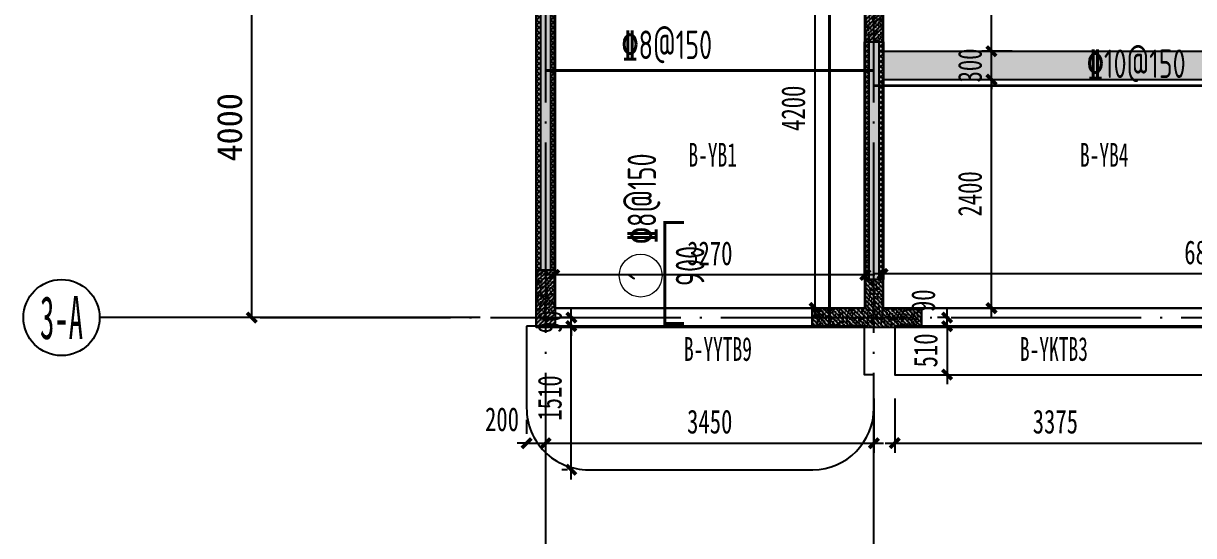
# Model space of a CAD drawing. Extents: x -3200779283 to -8106663, y 659664 to 1123462.
# Drawn here: x -8176190 to -8163890, y 839434 to 844817 of the extents above; entities that cross this region are included whole.
import ezdxf
from ezdxf.enums import TextEntityAlignment as Align

# ---------------------------------------------------------------- set-up
doc = ezdxf.new("R2010")
doc.units = 0
doc.header["$LTSCALE"] = 1000
doc.header["$MEASUREMENT"] = 0
for name, pattern in [('125-墙体$0$CONTINOUS', [0]), ('3#-轴线$0$DOTE', [2.42, 2, -0.2, 0.02, -0.2]), ('3#4#5#$0$DASH', [0.35, 0.25, -0.1]), ('DASH', [0.35, 0.25, -0.1])]:
    doc.linetypes.add(name, pattern=pattern)
doc.layers.get('Defpoints').update_dxf_attribs({"color": 30, "linetype": 'DASH'})
for name, color, linetype in [('125-墙体$0$S-WALL', 40, 'Continuous'), ('125-墙体$0$S-WALL-BEAM', 120, 'Continuous'), ('125-墙体$0$S-WALL-COLU', 252, '125-墙体$0$CONTINOUS'), ('125-墙体$0$S-WALL-COLU-HATC', 16, 'Continuous'), ('125-墙体$0$S-WALL-HATC', 253, 'Continuous'), ('3#-轴线$0$3#-轴号$0$A-ANNO-AXIS-CIRC', 3, 'Continuous'), ('3#-轴线$0$3#-轴号$0$A-ANNO-AXIS-TEXT', 7, 'Continuous'), ('3#-轴线$0$3#-轴号$0$A-ANNO-DIMS', 3, 'Continuous'), ('3#-轴线$0$A-ANNO-DOTE', 10, '3#-轴线$0$DOTE'), ('3#-轴线$0$AXIS_TEXT', 7, 'Continuous'), ('3#4#5#$0$PC-SLAB', 6, '3#4#5#$0$DASH'), ('3#4#5#$0$S-ANNO-TEXT', 7, 'Continuous'), ('3#4#5#$0$S-DIMS-SLAB', 120, 'Continuous'), ('3#4#5#$0$S-PC-FQ-WYQ', 4, 'Continuous'), ('3#4#5#$0$S-PC-SLAB', 6, 'Continuous'), ('3#4#5#$0$S-WALL-HATC', 253, 'Continuous'), ('DIM', 3, 'Continuous'), ('S-REIN', 1, 'Continuous'), ('S-REIN-TEXT', 7, 'Continuous')]:
    doc.layers.add(name, color=color, linetype=linetype)
doc.layers.add('提资不打印', color=2, linetype='Continuous', plot=False)
doc.layers.add('楼板正筋文字', color=7, linetype='Continuous', lineweight=18)
doc.styles.add('3#-轴线$0$3#-轴号$0$_TCH_AXIS', font='')
doc.styles.add('3#-轴线$0$3#-轴号$0$_TCH_DIM_T3', font='')
doc.styles.add('3#-轴线$0$COMPLEX', font='COMPLEX')
doc.styles.add('3#4#5#$0$外部参照 1$0$宋体', font='', dxfattribs={"width": 0.8})
doc.styles.add('3#4#5#$0$楷体', font='', dxfattribs={"width": 0.7})
doc.styles.add('FromPkpm', font='Pkpmeng', dxfattribs={"width": 0.7, "bigfont": 'Pkpmchn'})
doc.styles.add('TSSD_Dimension', font='tssdeng.shx', dxfattribs={"width": 0.7, "bigfont": 'hztxt.shx'})
doc.styles.get('3#-轴线$0$3#-轴号$0$_TCH_AXIS').set_extended_font_data('SimSun')
doc.styles.get('3#-轴线$0$3#-轴号$0$_TCH_DIM_T3').set_extended_font_data('SimSun')
doc.styles.get('3#4#5#$0$外部参照 1$0$宋体').set_extended_font_data('SimSun')
doc.styles.get('3#4#5#$0$楷体').set_extended_font_data('KaiTi_GB2312')
doc.dimstyles.new('3#-轴线$0$3#-轴号$0$_TCH_ARCH&&100', dxfattribs={"dimtxt": 264.345992, "dimasz": 100, "dimexe": 250, "dimexo": 300, "dimgap": 100, "dimtad": 1, "dimdec": 0, "dimzin": 0, "dimdsep": 46, "dimtxsty": '3#-轴线$0$3#-轴号$0$_TCH_DIM_T3', "dimblk": '3#-轴线$0$3#-轴号$0$_ArchTick', "dimcen": 0.09, "dimclrt": 7, "dimazin": 2, "dimtfac": 1, "dimtdec": 0, "dimtix": 1, "dimtmove": 2, "dimatfit": 3, "dimfxl": 100, "dimtolj": 1, "dimtzin": 0, "dimarcsym": 0})
doc.dimstyles.new('3#4#5#$0$TSSD_100_100', dxfattribs={"dimtxt": 250, "dimasz": 100, "dimexe": 100, "dimexo": 250, "dimgap": 100, "dimtad": 1, "dimdec": 0, "dimzin": 0, "dimdsep": 46, "dimtxsty": '3#4#5#$0$楷体', "dimblk": '3#4#5#$0$_ArchTick', "dimcen": 0, "dimdle": 100, "dimclrt": 7, "dimadec": 0, "dimazin": 0, "dimtfac": 1, "dimtdec": 0, "dimtix": 1, "dimtmove": 2, "dimatfit": 3, "dimfxl": 1, "dimtolj": 1, "dimtzin": 0, "dimarcsym": 0})

# ---------------------------------------------------------------- blocks, each defined once
blk = doc.blocks.new('ban')
at = {"layer": 'S-REIN', "const_width": 30}
blk.add_lwpolyline([(1453, -312), (1253, -312), (1253, 750), (1453, 750)], dxfattribs=at)
at = {"layer": 'S-REIN-TEXT', "lineweight": 18}
blk.add_circle((998, 191), 225, dxfattribs=at)
at = {"layer": '提资不打印', "color": 2, "const_width": 30}
for points in [[(2982, -318), (2982, 7650)], [(0, 2348), (3450, 2348)], [(3450, 2188), (10450, 2188)]]:
    blk.add_lwpolyline(points, dxfattribs=at)
at = {"layer": 'DIM', "color": 7, "style": 'TSSD_Dimension', "width": 0.7}
blk.add_text('900', height=300, rotation=90, dxfattribs=at).set_placement((1667, 82))
at = {"layer": 'S-REIN-TEXT', "lineweight": 25, "style": 'FromPkpm', "width": 0.7}
blk.add_text('%%1328@150', height=300, rotation=450, dxfattribs=at).set_placement((1161, 523))
at = {"layer": 'S-REIN-TEXT', "lineweight": 18, "style": 'FromPkpm', "width": 0.7}
blk.add_text('1', height=280, rotation=450, dxfattribs=at).set_placement((998, 191), align=Align.MIDDLE_CENTER)
at = {"layer": '提资不打印', "lineweight": 25, "style": 'FromPkpm', "width": 0.7}
for s, p in [('%%1328@150', (797, 2467)), ('%%13210@150', (5688, 2268))]:
    blk.add_text(s, height=300, dxfattribs=at).set_placement(p)
blk = doc.blocks.new('3#4#5#$0$B-YWQ15')
at = {"layer": '3#4#5#$0$S-PC-FQ-WYQ'}
h = blk.add_hatch(dxfattribs=at)
h.set_pattern_fill('ANSI37', color=256, scale=12, angle=90)
h.set_pattern_definition([(135, (-970766.46, 834939.808), (-26.9407684, -26.9407684), []), (225, (-970766.46, 834939.808), (26.9407684, -26.9407684), [])])
h.paths.add_polyline_path([(-108964, 319088), (-108914, 319088), (-108914, 321788), (-108964, 321788)])
h = blk.add_hatch(dxfattribs=at)
h.set_pattern_fill('ANSI37', color=256, scale=12, angle=90)
h.set_pattern_definition([(135, (-970616.46, 834939.808), (-26.9407684, -26.9407684), []), (225, (-970616.46, 834939.808), (26.9407684, -26.9407684), [])])
h.paths.add_polyline_path([(-108814, 319088), (-108764, 319088), (-108764, 321788), (-108814, 321788)])
for points in [[(-108964, 319088), (-108914, 319088), (-108914, 321788), (-108964, 321788)], [(-108964, 321788), (-108764, 321788), (-108764, 319088), (-108964, 319088)], [(-108814, 319088), (-108764, 319088), (-108764, 321788), (-108814, 321788)]]:
    blk.add_lwpolyline(points, close=True, dxfattribs=at)
blk = doc.blocks.new('3#4#5#$0$A$C53EF3948')
at = {"layer": '3#4#5#$0$S-PC-FQ-WYQ'}
h = blk.add_hatch(dxfattribs=at)
h.set_pattern_fill('ANSI37', color=256, scale=12, angle=90)
h.set_pattern_definition([(135, (-858352.64, 504101.34), (-26.9407684, -26.9407684), []), (225, (-858352.64, 504101.34), (26.9407684, -26.9407684), [])])
h.paths.add_polyline_path([(3450, -10800), (3500, -10800), (3500, -8300), (3450, -8300)])
h = blk.add_hatch(dxfattribs=at)
h.set_pattern_fill('ANSI37', color=256, scale=12, angle=90)
h.set_pattern_definition([(135, (-858202.64, 504101.34), (-26.9407684, -26.9407684), []), (225, (-858202.64, 504101.34), (26.9407684, -26.9407684), [])])
h.paths.add_polyline_path([(3600, -10800), (3650, -10800), (3650, -8300), (3600, -8300)])
for points in [[(3450, -10800), (3500, -10800), (3500, -8300), (3450, -8300)], [(3450, -8300), (3650, -8300), (3650, -10800), (3450, -10800)], [(3600, -10800), (3650, -10800), (3650, -8300), (3600, -8300)]]:
    blk.add_lwpolyline(points, close=True, dxfattribs=at)
blk.add_blockref('3#4#5#$0$B-YWQ15', (108964, -329788), dxfattribs=at)
blk = doc.blocks.new('3#4#5#$0$ban111')
at = {"layer": '3#4#5#$0$S-WALL-HATC', "ltscale": 100}
h = blk.add_hatch(dxfattribs=at)
h.set_pattern_fill('AR-CONC', color=256, scale=25, angle=-270, style=0)
h.set_pattern_definition([(140, (-37341047970.12, -2020437059.28), (15.68803374565, 179.3150456502), [18.75, -206.25]), (85, (-37341047970.12, -2020437059.28), (-188.048033425, -34.68783340325), [15, -165]), (190.4514, (-37341047968.81, -2020437044.34), (-172.3598855152, 144.6273454285), [15.9350475, -175.285528]), (136.1842, (-37341048020.12, -2020437059.28), (41.3797535823, 266.8102621564), [28.125, -309.375]), (186.6356, (-37341048016.67, -2020437037.05), (-243.5294677251, 233.6656763872), [23.902572, -262.92825]), (81.1842, (-37341048020.12, -2020437059.28), (-243.5296502313, 233.6654862834), [22.5, -247.5]), (111, (-37341048007.62, -2020437034.28), (100.65472266633, 149.2267630296), [18.75, -206.25]), (56, (-37341048007.62, -2020437034.28), (-181.2875112617, 60.8288329804), [15, -165]), (161.4514, (-37341047999.23, -2020437021.84), (-80.6326241775, 210.0556571454), [15.9350475, -175.285528]), (127.5, (-37341047970.12, -2020437059.28), (-83.22346345783, 3.03996382932), [0, -163, 0, -167.5, 0, -165.625]), (97.5, (-37341047970.12, -2020437059.28), (-98.6029279706, 65.76738436054), [0, -95.5, 0, -159.25, 0, -63.125]), (57.5, (-37341047970.12, -2020437115.03), (5.6387179336, 133.4556090431), [0, -62.5, 0, -195, 0, -258.75]), (47.5, (-37341047970.12, -2020437140.03), (-25.02624558308, 145.7965423356), [0, -81.25, 0, -129.5, 0, -183.75])])
h.paths.add_polyline_path([(-228282, 404475), (-228282, 404775), (-221482, 404775), (-221482, 404475)])
at = {"layer": '3#4#5#$0$S-PC-SLAB'}
blk.add_lwpolyline([(-228292, 407075), (-228292, 404775), (-221472, 404775), (-221472, 405875), (-222672, 405875), (-222672, 407075), (-228292, 407075)], dxfattribs=at)
for points in [[(-231742, 402075), (-228472, 402075), (-228472, 406275), (-231742, 406275)], [(-228292, 402075), (-221472, 402075), (-221472, 404475), (-228292, 404475)]]:
    blk.add_lwpolyline(points, close=True, dxfattribs=at)
at = {"layer": '3#4#5#$0$S-WALL-HATC', "ltscale": 100}
blk.add_lwpolyline([(-228282, 404475), (-228282, 404775), (-221482, 404775), (-221482, 404475)], close=True, dxfattribs=at)
blk = doc.blocks.new('3#4#5#$0$_ArchTick')
at = {"color": 0, "linetype": 'ByBlock', "const_width": 0.4}
blk.add_lwpolyline([(-0.5, -0.5), (0.5, 0.5)], dxfattribs=at)
blk = doc.blocks.new('*D830')
at = {"layer": '3#4#5#$0$S-DIMS-SLAB', "color": 0, "lineweight": -2, "transparency": 16777216}
for p, q in [((150537, 155291), (150537, 154934)), ((157357, 155291), (157357, 154934)), ((157457, 155034), (150437, 155034))]:
    blk.add_line(p, q, dxfattribs=at)
at = {"layer": 'Defpoints', "color": 0, "transparency": 16777216}
for p in [(150537, 155541), (157357, 155541), (150537, 155034)]:
    blk.add_point(p, dxfattribs=at)
at = {"layer": '3#4#5#$0$S-DIMS-SLAB', "color": 0, "lineweight": -2, "transparency": 16777216, "xscale": 100, "yscale": 100, "zscale": 100, "rotation": 180}
blk.add_blockref('3#4#5#$0$_ArchTick', (150537, 155034), dxfattribs=at)
at = {"layer": '3#4#5#$0$S-DIMS-SLAB', "color": 0, "lineweight": -2, "transparency": 16777216, "xscale": 100, "yscale": 100, "zscale": 100}
blk.add_blockref('3#4#5#$0$_ArchTick', (157357, 155034), dxfattribs=at)
at = {"layer": '3#4#5#$0$S-DIMS-SLAB', "color": 7, "transparency": 16777216, "insert": (153947, 155259), "char_height": 250, "attachment_point": 5, "style": '3#4#5#$0$楷体'}
blk.add_mtext('\\A1;6820', dxfattribs=at)
blk = doc.blocks.new('*D831')
at = {"layer": '3#4#5#$0$S-DIMS-SLAB', "color": 0, "lineweight": -2, "transparency": 16777216}
for p, q in [((151900, 157075), (151582, 157075)), ((151682, 154575), (151682, 157175)), ((151900, 154675), (151582, 154675))]:
    blk.add_line(p, q, dxfattribs=at)
at = {"layer": 'Defpoints', "color": 0, "transparency": 16777216}
for p in [(151682, 157075), (152150, 157075), (152150, 154675)]:
    blk.add_point(p, dxfattribs=at)
at = {"layer": '3#4#5#$0$S-DIMS-SLAB', "color": 0, "lineweight": -2, "transparency": 16777216, "xscale": 100, "yscale": 100, "zscale": 100}
for p, rotation in [((151682, 157075), 90), ((151682, 154675), 270)]:
    blk.add_blockref('3#4#5#$0$_ArchTick', p, dxfattribs=dict(at, rotation=rotation))
at = {"layer": '3#4#5#$0$S-DIMS-SLAB', "color": 7, "transparency": 16777216, "insert": (151457, 155875), "char_height": 250, "attachment_point": 5, "rotation": 90, "style": '3#4#5#$0$楷体'}
blk.add_mtext('\\A1;2400', dxfattribs=at)
blk = doc.blocks.new('*D832')
at = {"layer": '3#4#5#$0$S-DIMS-SLAB', "color": 0, "lineweight": -2, "transparency": 16777216}
for p, q in [((151682, 157375), (151682, 157475)), ((151900, 157375), (151582, 157375)), ((151682, 157075), (151682, 157375)), ((151900, 157075), (151582, 157075)), ((151682, 157075), (151682, 156975))]:
    blk.add_line(p, q, dxfattribs=at)
at = {"layer": 'Defpoints', "color": 0, "transparency": 16777216}
for p in [(151682, 157375), (152150, 157375), (152150, 157075)]:
    blk.add_point(p, dxfattribs=at)
at = {"layer": '3#4#5#$0$S-DIMS-SLAB', "color": 0, "lineweight": -2, "transparency": 16777216, "xscale": 100, "yscale": 100, "zscale": 100}
for p, rotation in [((151682, 157375), 270), ((151682, 157075), 90)]:
    blk.add_blockref('3#4#5#$0$_ArchTick', p, dxfattribs=dict(at, rotation=rotation))
at = {"layer": '3#4#5#$0$S-DIMS-SLAB', "color": 7, "transparency": 16777216, "insert": (151457, 157225), "char_height": 250, "attachment_point": 5, "rotation": 90, "style": '3#4#5#$0$楷体'}
blk.add_mtext('\\A1;300', dxfattribs=at)
blk = doc.blocks.new('*D833')
at = {"layer": '3#4#5#$0$S-DIMS-SLAB', "color": 0, "lineweight": -2, "transparency": 16777216}
for p, q in [((151682, 157275), (151682, 159775)), ((151900, 159675), (151582, 159675)), ((151900, 157375), (151582, 157375))]:
    blk.add_line(p, q, dxfattribs=at)
at = {"layer": 'Defpoints', "color": 0, "transparency": 16777216}
for p in [(151682, 159675), (152150, 159675), (152150, 157375)]:
    blk.add_point(p, dxfattribs=at)
at = {"layer": '3#4#5#$0$S-DIMS-SLAB', "color": 0, "lineweight": -2, "transparency": 16777216, "xscale": 100, "yscale": 100, "zscale": 100}
for p, rotation in [((151682, 159675), 90), ((151682, 157375), 270)]:
    blk.add_blockref('3#4#5#$0$_ArchTick', p, dxfattribs=dict(at, rotation=rotation))
at = {"layer": '3#4#5#$0$S-DIMS-SLAB', "color": 7, "transparency": 16777216, "insert": (151457, 158525), "char_height": 250, "attachment_point": 5, "rotation": 90, "style": '3#4#5#$0$楷体'}
blk.add_mtext('\\A1;2300', dxfattribs=at)
blk = doc.blocks.new('*D836')
at = {"layer": '3#4#5#$0$S-DIMS-SLAB', "color": 0, "lineweight": -2, "transparency": 16777216}
for p, q in [((147087, 155282), (147087, 154924)), ((150357, 155282), (150357, 154924)), ((150457, 155024), (146987, 155024))]:
    blk.add_line(p, q, dxfattribs=at)
at = {"layer": 'Defpoints', "color": 0, "transparency": 16777216}
for p in [(147087, 155532), (150357, 155532), (147087, 155024)]:
    blk.add_point(p, dxfattribs=at)
at = {"layer": '3#4#5#$0$S-DIMS-SLAB', "color": 0, "lineweight": -2, "transparency": 16777216, "xscale": 100, "yscale": 100, "zscale": 100, "rotation": 180}
blk.add_blockref('3#4#5#$0$_ArchTick', (147087, 155024), dxfattribs=at)
at = {"layer": '3#4#5#$0$S-DIMS-SLAB', "color": 0, "lineweight": -2, "transparency": 16777216, "xscale": 100, "yscale": 100, "zscale": 100}
blk.add_blockref('3#4#5#$0$_ArchTick', (150357, 155024), dxfattribs=at)
at = {"layer": '3#4#5#$0$S-DIMS-SLAB', "color": 7, "transparency": 16777216, "insert": (148722, 155249), "char_height": 250, "attachment_point": 5, "style": '3#4#5#$0$楷体'}
blk.add_mtext('\\A1;3270', dxfattribs=at)
blk = doc.blocks.new('*D841')
at = {"layer": '3#4#5#$0$S-DIMS-SLAB', "color": 0, "lineweight": -2, "transparency": 16777216}
for p, q in [((149825, 158975), (149825, 154575)), ((150107, 158875), (149725, 158875)), ((150107, 154675), (149725, 154675))]:
    blk.add_line(p, q, dxfattribs=at)
at = {"layer": 'Defpoints', "color": 0, "transparency": 16777216}
for p in [(150357, 158875), (149825, 154675), (150357, 154675)]:
    blk.add_point(p, dxfattribs=at)
at = {"layer": '3#4#5#$0$S-DIMS-SLAB', "color": 0, "lineweight": -2, "transparency": 16777216, "xscale": 100, "yscale": 100, "zscale": 100}
for p, rotation in [((149825, 158875), 90), ((149825, 154675), 270)]:
    blk.add_blockref('3#4#5#$0$_ArchTick', p, dxfattribs=dict(at, rotation=rotation))
at = {"layer": '3#4#5#$0$S-DIMS-SLAB', "color": 7, "transparency": 16777216, "insert": (149600, 156775), "char_height": 250, "attachment_point": 5, "rotation": 90, "style": '3#4#5#$0$楷体'}
blk.add_mtext('\\A1;4200', dxfattribs=at)
blk = doc.blocks.new('*D1040')
at = {"layer": '3#4#5#$0$S-DIMS-SLAB', "color": 0, "lineweight": -2, "transparency": 16777216}
for p, q in [((147943, 153725), (147943, 153155)), ((151318, 153725), (151318, 153155)), ((147843, 153255), (151418, 153255))]:
    blk.add_line(p, q, dxfattribs=at)
at = {"layer": 'Defpoints', "color": 0, "transparency": 16777216}
for p in [(147943, 153975), (151318, 153975), (151318, 153255)]:
    blk.add_point(p, dxfattribs=at)
at = {"layer": '3#4#5#$0$S-DIMS-SLAB', "color": 0, "lineweight": -2, "transparency": 16777216, "xscale": 100, "yscale": 100, "zscale": 100, "rotation": 180}
blk.add_blockref('3#4#5#$0$_ArchTick', (147943, 153255), dxfattribs=at)
at = {"layer": '3#4#5#$0$S-DIMS-SLAB', "color": 0, "lineweight": -2, "transparency": 16777216, "xscale": 100, "yscale": 100, "zscale": 100}
blk.add_blockref('3#4#5#$0$_ArchTick', (151318, 153255), dxfattribs=at)
at = {"layer": '3#4#5#$0$S-DIMS-SLAB', "color": 7, "transparency": 16777216, "insert": (149631, 153480), "char_height": 250, "attachment_point": 5, "style": '3#4#5#$0$楷体'}
blk.add_mtext('\\A1;3375', dxfattribs=at)
blk = doc.blocks.new('*D1041')
at = {"layer": '3#4#5#$0$S-DIMS-SLAB', "color": 0, "lineweight": -2, "transparency": 16777216}
for p, q in [((148193, 154485), (148593, 154485)), ((148493, 154485), (148493, 154585)), ((148493, 154485), (148493, 153975)), ((148193, 153975), (148593, 153975)), ((148493, 153975), (148493, 153875))]:
    blk.add_line(p, q, dxfattribs=at)
at = {"layer": 'Defpoints', "color": 0, "transparency": 16777216}
for p in [(147943, 154485), (147943, 153975), (148493, 153975)]:
    blk.add_point(p, dxfattribs=at)
at = {"layer": '3#4#5#$0$S-DIMS-SLAB', "color": 0, "lineweight": -2, "transparency": 16777216, "xscale": 100, "yscale": 100, "zscale": 100}
for p, rotation in [((148493, 154485), 270), ((148493, 153975), 90)]:
    blk.add_blockref('3#4#5#$0$_ArchTick', p, dxfattribs=dict(at, rotation=rotation))
at = {"layer": '3#4#5#$0$S-DIMS-SLAB', "color": 7, "transparency": 16777216, "insert": (148268, 154230), "char_height": 250, "attachment_point": 5, "rotation": 90, "style": '3#4#5#$0$楷体'}
blk.add_mtext('\\A1;510', dxfattribs=at)
blk = doc.blocks.new('*D1050')
at = {"layer": '3#4#5#$0$S-DIMS-SLAB', "color": 0, "lineweight": -2, "transparency": 16777216}
for p, q in [((144273, 153725), (144273, 153155)), ((147724, 153725), (147724, 153155)), ((144173, 153255), (147824, 153255))]:
    blk.add_line(p, q, dxfattribs=at)
at = {"layer": 'Defpoints', "color": 0, "transparency": 16777216}
for p in [(144273, 153975), (147724, 153975), (147724, 153255)]:
    blk.add_point(p, dxfattribs=at)
at = {"layer": '3#4#5#$0$S-DIMS-SLAB', "color": 0, "lineweight": -2, "transparency": 16777216, "xscale": 100, "yscale": 100, "zscale": 100, "rotation": 180}
blk.add_blockref('3#4#5#$0$_ArchTick', (144273, 153255), dxfattribs=at)
at = {"layer": '3#4#5#$0$S-DIMS-SLAB', "color": 0, "lineweight": -2, "transparency": 16777216, "xscale": 100, "yscale": 100, "zscale": 100}
blk.add_blockref('3#4#5#$0$_ArchTick', (147724, 153255), dxfattribs=at)
at = {"layer": '3#4#5#$0$S-DIMS-SLAB', "color": 7, "transparency": 16777216, "insert": (145998, 153480), "char_height": 250, "attachment_point": 5, "style": '3#4#5#$0$楷体'}
blk.add_mtext('\\A1;3450', dxfattribs=at)
blk = doc.blocks.new('*D1051')
at = {"layer": '3#4#5#$0$S-DIMS-SLAB', "color": 0, "lineweight": -2, "transparency": 16777216}
for p, q in [((144502, 154485), (144443, 154485)), ((144543, 152875), (144543, 154585)), ((144503, 152975), (144443, 152975))]:
    blk.add_line(p, q, dxfattribs=at)
at = {"layer": 'Defpoints', "color": 0, "transparency": 16777216}
for p in [(144543, 154485), (144752, 154485), (144753, 152975)]:
    blk.add_point(p, dxfattribs=at)
at = {"layer": '3#4#5#$0$S-DIMS-SLAB', "color": 0, "lineweight": -2, "transparency": 16777216, "xscale": 100, "yscale": 100, "zscale": 100}
for p, rotation in [((144543, 154485), 90), ((144543, 152975), 270)]:
    blk.add_blockref('3#4#5#$0$_ArchTick', p, dxfattribs=dict(at, rotation=rotation))
at = {"layer": '3#4#5#$0$S-DIMS-SLAB', "color": 7, "transparency": 16777216, "insert": (144318, 153730), "char_height": 250, "attachment_point": 5, "rotation": 90, "style": '3#4#5#$0$楷体'}
blk.add_mtext('\\A1;1510', dxfattribs=at)
blk = doc.blocks.new('*D1059')
at = {"layer": '3#4#5#$0$S-DIMS-SLAB', "color": 0, "lineweight": -2, "transparency": 16777216}
for p, q in [((144073, 153501), (144073, 153355)), ((144273, 153501), (144273, 153355)), ((144073, 153255), (143973, 153255)), ((144073, 153255), (144273, 153255)), ((144273, 153255), (144373, 153255))]:
    blk.add_line(p, q, dxfattribs=at)
at = {"layer": 'Defpoints', "color": 0, "transparency": 16777216}
for p in [(144273, 153255), (144073, 153251), (144273, 153251)]:
    blk.add_point(p, dxfattribs=at)
at = {"layer": '3#4#5#$0$S-DIMS-SLAB', "color": 0, "lineweight": -2, "transparency": 16777216, "xscale": 100, "yscale": 100, "zscale": 100}
blk.add_blockref('3#4#5#$0$_ArchTick', (144073, 153255), dxfattribs=at)
at = {"layer": '3#4#5#$0$S-DIMS-SLAB', "color": 0, "lineweight": -2, "transparency": 16777216, "xscale": 100, "yscale": 100, "zscale": 100, "rotation": 180}
blk.add_blockref('3#4#5#$0$_ArchTick', (144273, 153255), dxfattribs=at)
at = {"layer": '3#4#5#$0$S-DIMS-SLAB', "color": 7, "transparency": 16777216, "insert": (143815, 153505), "char_height": 250, "attachment_point": 5, "style": '3#4#5#$0$楷体'}
blk.add_mtext('\\A1;200', dxfattribs=at)
blk = doc.blocks.new('*D1063')
at = {"layer": '3#4#5#$0$S-DIMS-SLAB', "color": 0, "lineweight": -2, "transparency": 16777216}
for p, q in [((148493, 154575), (148493, 154675)), ((148513, 154575), (148393, 154575)), ((148513, 154485), (148393, 154485)), ((148493, 154485), (148493, 154575)), ((148493, 154485), (148493, 154385))]:
    blk.add_line(p, q, dxfattribs=at)
at = {"layer": 'Defpoints', "color": 0, "transparency": 16777216}
for p in [(148493, 154575), (148763, 154575), (148763, 154485)]:
    blk.add_point(p, dxfattribs=at)
at = {"layer": '3#4#5#$0$S-DIMS-SLAB', "color": 0, "lineweight": -2, "transparency": 16777216, "xscale": 100, "yscale": 100, "zscale": 100}
for p, rotation in [((148493, 154575), 270), ((148493, 154485), 90)]:
    blk.add_blockref('3#4#5#$0$_ArchTick', p, dxfattribs=dict(at, rotation=rotation))
at = {"layer": '3#4#5#$0$S-DIMS-SLAB', "color": 7, "transparency": 16777216, "insert": (148243, 154752), "char_height": 250, "attachment_point": 5, "rotation": 90, "style": '3#4#5#$0$楷体'}
blk.add_mtext('\\A1;90', dxfattribs=at)
blk = doc.blocks.new('*D1064')
at = {"layer": '3#4#5#$0$S-DIMS-SLAB', "color": 0, "lineweight": -2, "transparency": 16777216}
for p, q in [((144543, 154575), (144543, 154675)), ((144563, 154575), (144443, 154575)), ((144563, 154485), (144443, 154485)), ((144543, 154485), (144543, 154575)), ((144543, 154485), (144543, 154385))]:
    blk.add_line(p, q, dxfattribs=at)
at = {"layer": 'Defpoints', "color": 0, "transparency": 16777216}
for p in [(144543, 154575), (144813, 154575), (144813, 154485)]:
    blk.add_point(p, dxfattribs=at)
at = {"layer": '3#4#5#$0$S-DIMS-SLAB', "color": 0, "lineweight": -2, "transparency": 16777216, "xscale": 100, "yscale": 100, "zscale": 100}
for p, rotation in [((144543, 154575), 270), ((144543, 154485), 90)]:
    blk.add_blockref('3#4#5#$0$_ArchTick', p, dxfattribs=dict(at, rotation=rotation))
at = {"layer": '3#4#5#$0$S-DIMS-SLAB', "color": 7, "transparency": 16777216, "insert": (144318, 154530), "char_height": 250, "attachment_point": 5, "rotation": 90, "style": '3#4#5#$0$楷体'}
blk.add_mtext('\\A1;90', dxfattribs=at)
blk = doc.blocks.new('125-墙体')
at = {"layer": '125-墙体$0$S-WALL-COLU-HATC'}
h = blk.add_hatch(dxfattribs=at)
h.set_pattern_fill('AR-CONC', color=256, scale=10)
h.set_pattern_definition([(50, (15787.076, -245457.834), (71.726018, -6.275213), [7.5, -82.5]), (355, (15787.076, -245457.83), (-13.875133, 75.219213), [6, -66]), (100.4514, (15793.05, -245458.36), (57.850938, 68.943954), [6.37402, -70.114211]), (46.1842, (15787.08, -245437.83), (106.724105, -16.5519), [11.25, -123.75]), (96.6356, (15795.97, -245439.21), (93.46627, 97.411787), [9.56103, -105.1713]), (351.1842, (15787.08, -245437.83), (93.466195, 97.41186), [9, -99]), (21, (15797.076, -245442.834), (59.690705, -40.261889), [7.5, -82.5]), (326, (15797.076, -245442.83), (24.331533, 72.515005), [6, -66]), (71.4514, (15802.05, -245446.19), (84.022263, 32.25305), [6.37402, -70.114211]), (37.5, (15787.076, -245457.834), (1.2159855, 33.2893854), [0, -65.2, 0, -67, 0, -66.25]), (7.5, (15787.076, -245457.834), (26.306954, 39.441171), [0, -38.2, 0, -63.7, 0, -25.25]), (327.5, (15764.776, -245457.834), (53.3822436, -2.2554872), [0, -25, 0, -78, 0, -103.5]), (317.5, (15754.776, -245457.834), (58.318617, 10.010498), [0, -32.5, 0, -51.8, 0, -73.5])])
h.paths.add_polyline_path([(3550, -7800), (3350, -7800), (3350, -8200), (3550, -8200)])
h = blk.add_hatch(dxfattribs=at)
h.set_pattern_fill('ANSI31', color=256, scale=250, style=0)
h.set_pattern_definition([(45, (15787.076, -245457.834), (-22.097087, 22.097087), [])])
h.paths.add_polyline_path([(3550, -7800), (3350, -7800), (3350, -8200), (3550, -8200)])
h = blk.add_hatch(dxfattribs=at)
h.set_pattern_fill('AR-CONC', color=256, scale=10)
h.set_pattern_definition([(50, (295941.93, -248457.834), (71.726018, -6.2752135), [7.5, -82.5]), (355, (295941.93, -248457.83), (-13.875133, 75.219213), [6, -66]), (100.4514, (295947.91, -248458.36), (57.850938, 68.943954), [6.374019, -70.114211]), (46.1842, (295941.93, -248437.83), (106.724105, -16.551901), [11.25, -123.75]), (96.6356, (295950.82, -248439.21), (93.46627, 97.411787), [9.56103, -105.1713]), (351.1842, (295941.93, -248437.83), (93.466195, 97.41186), [9, -99]), (21, (295951.93, -248442.834), (59.690705, -40.261889), [7.5, -82.5]), (326, (295951.93, -248442.83), (24.331533, 72.515005), [6, -66]), (71.4514, (295956.905, -248446.19), (84.022263, 32.25305), [6.374019, -70.114211]), (37.5, (295941.93, -248457.834), (1.2159855, 33.2893854), [0, -65.2, 0, -67, 0, -66.25]), (7.5, (295941.93, -248457.834), (26.3069537, 39.4411712), [0, -38.2, 0, -63.7, 0, -25.25]), (327.5, (295919.63, -248457.834), (53.3822436, -2.2554872), [0, -25, 0, -78, 0, -103.5]), (317.5, (295909.63, -248457.834), (58.318617, 10.010498), [0, -32.5, 0, -51.8, 0, -73.5])])
h.paths.add_polyline_path([(-100, -10600), (100, -10600), (100, -11200), (-100, -11200)])
h = blk.add_hatch(dxfattribs=at)
h.set_pattern_fill('ANSI31', color=256, scale=250, style=0)
h.set_pattern_definition([(45, (295941.93, -248457.834), (-22.097087, 22.097087), [])])
h.paths.add_polyline_path([(100, -10600), (-100, -10600), (-100, -11200), (100, -11200)])
h = blk.add_hatch(dxfattribs=at)
h.set_pattern_fill('AR-CONC', color=256, scale=10, angle=90)
h.set_pattern_definition([(140, (245486.99, 4537.05), (6.275213, 71.726018), [7.5, -82.5]), (85, (245486.99, 4537.05), (-75.219213, -13.875133), [6, -66]), (190.4514, (245487.51, 4543.03), (-68.943954, 57.850938), [6.37402, -70.114211]), (136.1842, (245466.99, 4537.05), (16.5519, 106.724105), [11.25, -123.75]), (186.6356, (245468.37, 4545.95), (-97.411787, 93.46627), [9.56103, -105.1713]), (81.1842, (245466.99, 4537.05), (-97.41186, 93.466195), [9, -99]), (111, (245471.99, 4547.05), (40.261889, 59.690705), [7.5, -82.5]), (56, (245471.99, 4547.05), (-72.515005, 24.331533), [6, -66]), (161.4514, (245475.345, 4552.03), (-32.25305, 84.022263), [6.37402, -70.114211]), (127.5, (245486.99, 4537.052), (-33.2893854, 1.2159855), [0, -65.2, 0, -67, 0, -66.25]), (97.5, (245486.99, 4537.052), (-39.441171, 26.306954), [0, -38.2, 0, -63.7, 0, -25.25]), (57.5, (245486.99, 4514.752), (2.2554872, 53.3822436), [0, -25, 0, -78, 0, -103.5]), (47.5, (245486.99, 4504.752), (-10.010498, 58.318617), [0, -32.5, 0, -51.8, 0, -73.5])])
h.paths.add_polyline_path([(3350, -11000), (2800, -11000), (2800, -11200), (3550, -11200), (3950, -11200), (3950, -11000), (3550, -11000), (3550, -10700), (3350, -10700)])
h = blk.add_hatch(dxfattribs=at)
h.set_pattern_fill('ANSI31', color=256, scale=250, angle=90, style=0)
h.set_pattern_definition([(135, (245486.99, 4537.052), (-22.097087, -22.097087), [])])
h.paths.add_polyline_path([(3350, -11000), (2800, -11000), (2800, -11200), (3550, -11200), (3950, -11200), (3950, -11000), (3550, -11000), (3550, -10700), (3350, -10700)])
at = {"layer": '125-墙体$0$S-WALL-HATC'}
for points in [[(100, -6100), (-100, -6100), (-100, -11200), (100, -11200)], [(3550, -11000), (3550, -7800), (3350, -7800), (3350, -11000), (3450, -11067)], [(2800, -11200), (3450, -11200), (3450, -11067), (3350, -11000), (2800, -11000)], [(3450, -11067), (3450, -11200), (3950, -11200), (3950, -11000), (3550, -11000)]]:
    blk.add_hatch(color=256, dxfattribs=at).paths.add_polyline_path(points)
at = {"layer": '125-墙体$0$S-WALL'}
for p, q in [((-100, -6100), (-100, -11200)), ((100, -6100), (100, -11000)), ((3350, -7800), (3350, -11000)), ((3550, -11000), (3550, -7800)), ((100, -11000), (100, -11000)), ((100, -11000), (100, -11200)), ((2800, -11000), (3350, -11000)), ((2800, -11000), (2800, -11200)), ((3550, -11000), (3950, -11000)), ((3950, -11000), (3950, -11200)), ((-100, -11200), (100, -11200)), ((2800, -11200), (3450, -11200)), ((3450, -11200), (3950, -11200))]:
    blk.add_line(p, q, dxfattribs=at)
at = {"layer": '125-墙体$0$S-WALL-BEAM'}
for points in [[(100, -11000), (100, -11200), (2800, -11200), (2800, -11000)], [(3950, -11000), (3950, -11200), (6950, -11200), (6950, -11000)]]:
    blk.add_lwpolyline(points, close=True, dxfattribs=at)
at = {"layer": '125-墙体$0$S-WALL-COLU', "lineweight": -2}
for points in [[(3550, -7800), (3350, -7800), (3350, -8200), (3550, -8200)], [(-100, -10600), (100, -10600), (100, -11200), (-100, -11200)]]:
    blk.add_lwpolyline(points, close=True, dxfattribs=at)
at = {"layer": '125-墙体$0$S-WALL-COLU', "linetype": 'ByBlock'}
blk.add_lwpolyline([(3350, -11000), (2800, -11000), (2800, -11200), (3550, -11200), (3950, -11200), (3950, -11000), (3550, -11000), (3550, -10700), (3350, -10700), (3350, -11000)], dxfattribs=at)
blk = doc.blocks.new('3#-轴线$0$_AXISO')
blk.add_circle((0, 0), 0.5)
at = {"layer": '3#-轴线$0$AXIS_TEXT', "style": '3#-轴线$0$COMPLEX', "width": 1.041667}
blk.add_attdef('A', text='', height=0.56, dxfattribs=at).set_placement((-0.25, -0.28), (0.25, -0.28), align=Align.FIT)
blk = doc.blocks.new('3#-轴线$0$3#-轴号$0$_ArchTick')
at = {"color": 0, "linetype": 'ByBlock', "const_width": 0.4}
blk.add_lwpolyline([(-0.5, -0.5), (0.5, 0.5)], dxfattribs=at)
blk = doc.blocks.new('*D383')
at = {"layer": '3#-轴线$0$3#-轴号$0$A-ANNO-DIMS', "color": 0, "lineweight": -2, "transparency": 16777216}
for p, q in [((-2589, -7100), (-3339, -7100)), ((-3089, -11100), (-3089, -7100)), ((-2589, -11100), (-3339, -11100))]:
    blk.add_line(p, q, dxfattribs=at)
at = {"layer": 'Defpoints', "color": 0, "transparency": 16777216}
for p in [(-3089, -7100), (-2289, -7100), (-2289, -11100)]:
    blk.add_point(p, dxfattribs=at)
at = {"layer": '3#-轴线$0$3#-轴号$0$A-ANNO-DIMS', "color": 0, "lineweight": -2, "transparency": 16777216, "xscale": 100, "yscale": 100, "zscale": 100}
for p, rotation in [((-3089, -7100), 90), ((-3089, -11100), 270)]:
    blk.add_blockref('3#-轴线$0$3#-轴号$0$_ArchTick', p, dxfattribs=dict(at, rotation=rotation))
at = {"layer": '3#-轴线$0$3#-轴号$0$A-ANNO-DIMS', "color": 7, "transparency": 16777216, "insert": (-3322, -9100), "char_height": 264.3, "attachment_point": 5, "rotation": 90, "style": '3#-轴线$0$3#-轴号$0$_TCH_DIM_T3'}
blk.add_mtext('\\A1;4000', dxfattribs=at)
blk = doc.blocks.new('3#4#5#$0$5#')
at = {"layer": '3#4#5#$0$S-ANNO-TEXT'}
blk.add_blockref('3#4#5#$0$ban111', (378828.8, -247399.9), dxfattribs=at)
at = {"layer": '3#4#5#$0$PC-SLAB', "linetype": 'ByBlock', "style": '3#4#5#$0$外部参照 1$0$宋体', "width": 0.6}
for s, p in [('B-YB1', (148752.1, 156286.2)), ('B-YB4', (152867.8, 156285.3))]:
    blk.add_text(s, height=250, dxfattribs=at).set_placement(p, align=Align.MIDDLE)
at = {"layer": '3#4#5#$0$S-DIMS-SLAB'}
for base, p1, p2, angle, picture, middle in [((151682.3, 159675.1), (152150, 157375.1), (152150, 159675.1), 90, '*D833', (151457.3, 158525.1)), ((149824.9, 154675.1), (150357, 158875.1), (150357, 154675.1), 90, '*D841', (149599.9, 156775.1)), ((151682.3, 157375.1), (152150, 157075.1), (152150, 157375.1), 90, '*D832', (151457.3, 157225.1)), ((151682.3, 157075.1), (152150, 154675.1), (152150, 157075.1), 90, '*D831', (151457.3, 155875.1)), ((147087, 155024.2), (150357, 155531.9), (147087, 155531.9), 180, '*D836', (148722, 155249.2)), ((150536.8, 155033.5), (157356.8, 155541.2), (150536.8, 155541.2), 180, '*D830', (153946.8, 155258.5))]:
    dim = blk.add_linear_dim(base=base, p1=p1, p2=p2, angle=angle, dimstyle='3#4#5#$0$TSSD_100_100', dxfattribs=at)
    dim.commit()
    dim.dimension.update_dxf_attribs({"geometry": picture, "text_midpoint": middle})
blk = doc.blocks.new('3#4#5#$0$3#奇数层顶悬挑板')
at = {"layer": '3#4#5#$0$S-PC-SLAB'}
blk.add_lwpolyline([(144073.1, 154485.1), (144073.1, 153625.1, 0.4142136), (144723.1, 152975.1), (147081.5, 152975.1, 0.4107102), (147723.7, 153625.1), (147723.5, 153975.1), (147623.5, 153975.1), (147623.5, 154485.1)], format="xyb", close=True, dxfattribs=at)
blk.add_lwpolyline([(151318.2, 154485.1), (147943.2, 154485), (147943.2, 153975), (151318.2, 153975.1)], close=True, dxfattribs=at)
at = {"layer": '3#4#5#$0$PC-SLAB', "linetype": 'ByBlock', "style": '3#4#5#$0$外部参照 1$0$宋体', "width": 0.6}
for s, p in [('B-YYTB9', (146084.7, 154243.1)), ('B-YKTB3', (149615.6, 154243.3))]:
    blk.add_text(s, height=250, dxfattribs=at).set_placement(p, align=Align.MIDDLE)
at = {"layer": '3#4#5#$0$S-DIMS-SLAB'}
dim = blk.add_linear_dim(base=(148493.2, 154575.1), p1=(148762.8, 154485.1), p2=(148762.8, 154575.1), angle=90, dimstyle='3#4#5#$0$TSSD_100_100', dxfattribs=at)
dim.commit()
dim.dimension.update_dxf_attribs({"geometry": '*D1063', "text_midpoint": (148243.2, 154752.5), "dimtype": 128})
for base, p1, p2, picture, middle in [((144543.2, 154575.1), (144812.8, 154485.1), (144812.8, 154575.1), '*D1064', (144318.2, 154530.1)), ((144543.2, 154485.1), (144752.6, 152974.9), (144752.5, 154485.1), '*D1051', (144318.2, 153730)), ((148493.1, 153975), (147943.2, 154485), (147943.2, 153975), '*D1041', (148268.1, 154230))]:
    dim = blk.add_linear_dim(base=base, p1=p1, p2=p2, angle=90, dimstyle='3#4#5#$0$TSSD_100_100', dxfattribs=at)
    dim.commit()
    dim.dimension.update_dxf_attribs({"geometry": picture, "text_midpoint": middle})
for base, p1, p2, picture, middle in [((147723.5511, 153255.0887), (144273.1475, 153975.0005), (147723.5511, 153975.0005), '*D1050', (145998.3493, 153480.0887)), ((151318.2, 153255.2), (147943.2, 153975), (151318.2, 153975), '*D1040', (149630.7, 153480.2))]:
    dim = blk.add_linear_dim(base=base, p1=p1, p2=p2, dimstyle='3#4#5#$0$TSSD_100_100', dxfattribs=at)
    dim.commit()
    dim.dimension.update_dxf_attribs({"geometry": picture, "text_midpoint": middle})
dim = blk.add_linear_dim(base=(144273.1, 153255.1), p1=(144073.2, 153251.1), p2=(144273.1, 153251.1), dimstyle='3#4#5#$0$TSSD_100_100', dxfattribs=at)
dim.commit()
dim.dimension.update_dxf_attribs({"geometry": '*D1059', "text_midpoint": (143815.1, 153505.1), "dimtype": 128})
blk = doc.blocks.new('3#-轴线$0$3#-轴号')
at = {"layer": '3#-轴线$0$3#-轴号$0$A-ANNO-AXIS-CIRC'}
blk.add_line((-689.4, -11100), (-4689.4, -11100), dxfattribs=at)
ref = blk.add_blockref('3#-轴线$0$_AXISO', (-5089.4, -11100), dxfattribs=dict(at, xscale=800, yscale=800, zscale=800))
ref.add_attrib('A', '3-A', dxfattribs={"layer": '3#-轴线$0$3#-轴号$0$A-ANNO-AXIS-TEXT', "height": 452.55, "style": '3#-轴线$0$3#-轴号$0$_TCH_AXIS', "width": 0.466146}).set_placement((-5315.7, -11326.3), (-4863.1, -11326.3), align=Align.FIT)
at = {"layer": '3#-轴线$0$3#-轴号$0$A-ANNO-DIMS'}
dim = blk.add_aligned_dim(p1=(-2289.4, -11100), p2=(-2289.4, -7100), distance=800, dimstyle='3#-轴线$0$3#-轴号$0$_TCH_ARCH&&100', dxfattribs=at)
dim.commit()
dim.dimension.update_dxf_attribs({"geometry": '*D383', "text_midpoint": (-3321.6, -9100)})
blk = doc.blocks.new('3#-轴线')
at = {"layer": '3#-轴线$0$A-ANNO-DOTE'}
for points in [[(0, -16100), (0, 5500)], [(3450, -16100), (3450, -3200)], [(-3000, -11100), (44800, -11100)]]:
    blk.add_lwpolyline(points, dxfattribs=at)
blk.add_blockref('3#-轴线$0$3#-轴号', (0, 0))

msp = doc.modelspace()

# ---------------------------------------------------------------- block references
for name in ['3#-轴线', '125-墙体']:
    msp.add_blockref(name, (-8170700, 852825))
at = {"layer": '3#4#5#$0$S-ANNO-TEXT'}
msp.add_blockref('3#4#5#$0$A$C53EF3948', (-8170800, 852925), dxfattribs=at)
at = {"layer": '3#4#5#$0$S-PC-SLAB'}
for name, p in [('3#4#5#$0$5#', (-8317697, 687150)), ('3#4#5#$0$3#奇数层顶悬挑板', (-8314974, 687150))]:
    msp.add_blockref(name, p, dxfattribs=at)
at = {"layer": '楼板正筋文字'}
msp.add_blockref('ban', (-8170700, 841975), dxfattribs=at)

doc.saveas('drawing.dxf')
